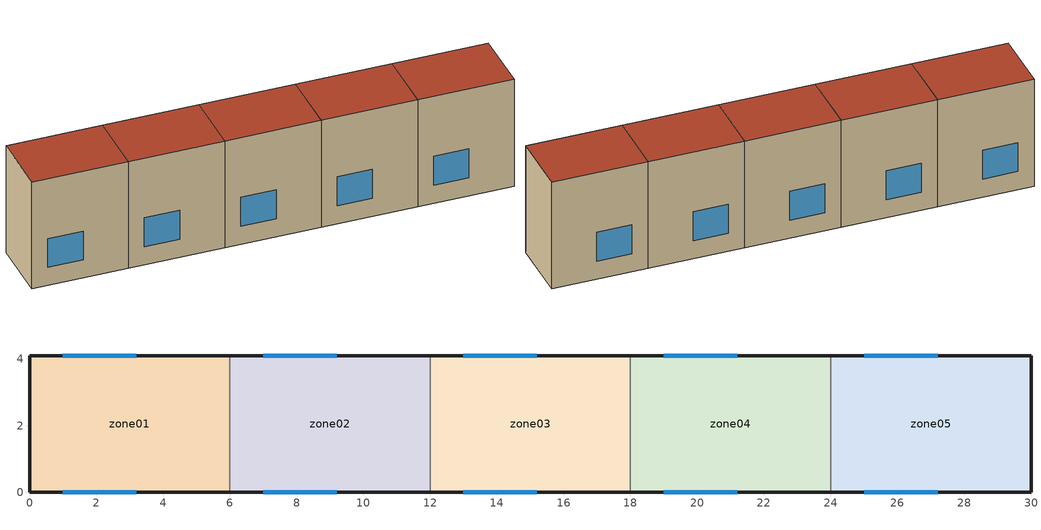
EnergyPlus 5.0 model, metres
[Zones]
zone01
 floor ground (GROUND_FLOOR): 0,0 0,4.1 6,4.1 6,0 z0
 wall outside (EXT_WALL): 6,4.1 0,4.1 0,0 6,0 z0:7.4
 wall to zone02 (ADJ_WALL): 6,0 6,4.1 z0:7.4
 window (EXT_WINDOW1): 1,0 3.2,0 / 3.2,4.1 1,4.1 z1.25:3.25
 roof outside (EXT_ROOF): 6,0 6,4.1 0,4.1 0,0 z7.4
zone02
 floor ground (GROUND_FLOOR): 6,0 6,4.1 12,4.1 12,0 z0
 wall outside (EXT_WALL): 12,4.1 6,4.1 / 6,0 12,0 z0:7.4
 wall to zone03 (ADJ_WALL): 12,0 12,4.1 z0:7.4
 wall to zone01 (ADJ_WALL): 6,4.1 6,0 z0:7.4
 window (EXT_WINDOW1): 7,0 9.2,0 / 9.2,4.1 7,4.1 z1.25:3.25
 roof outside (EXT_ROOF): 12,0 12,4.1 6,4.1 6,0 z7.4
zone03
 floor ground (GROUND_FLOOR): 12,0 12,4.1 18,4.1 18,0 z0
 wall outside (EXT_WALL): 18,4.1 12,4.1 / 12,0 18,0 z0:7.4
 wall to zone04 (ADJ_WALL): 18,0 18,4.1 z0:7.4
 wall to zone02 (ADJ_WALL): 12,4.1 12,0 z0:7.4
 window (EXT_WINDOW1): 13,0 15.2,0 / 15.2,4.1 13,4.1 z1.25:3.25
 roof outside (EXT_ROOF): 18,0 18,4.1 12,4.1 12,0 z7.4
zone04
 floor ground (GROUND_FLOOR): 18,0 18,4.1 24,4.1 24,0 z0
 wall outside (EXT_WALL): 24,4.1 18,4.1 / 18,0 24,0 z0:7.4
 wall to zone05 (ADJ_WALL): 24,0 24,4.1 z0:7.4
 wall to zone03 (ADJ_WALL): 18,4.1 18,0 z0:7.4
 window (EXT_WINDOW1): 19,0 21.2,0 / 21.2,4.1 19,4.1 z1.25:3.25
 roof outside (EXT_ROOF): 24,0 24,4.1 18,4.1 18,0 z7.4
zone05
 floor ground (GROUND_FLOOR): 24,0 24,4.1 30,4.1 30,0 z0
 wall outside (EXT_WALL): 24,0 30,0 30,4.1 24,4.1 z0:7.4
 wall to zone04 (ADJ_WALL): 24,4.1 24,0 z0:7.4
 window (EXT_WINDOW1): 25,0 27.2,0 / 27.2,4.1 25,4.1 z1.25:3.25
 roof outside (EXT_ROOF): 30,0 30,4.1 24,4.1 24,0 z7.4
[Building]
TRNSYS18: North Axis {deg}=0; Terrain=City; Loads Convergence Tolerance Value=0; Temperature Convergence Tolerance Value {deltaC}=0; Solar Distribution=FullInteriorAndExterior; Maximum Number of Warmup Days=0
[Site:Location]
not used: Latitude {deg}=0; Longitude {deg}=0; Time Zone {hr}=0; Elevation {m}=0
[Construction]
GROUND_FLOOR; EXT_WALL; EXT_ROOF; ADJ_WALL; EXT_WINDOW1: 
[WindowProperty:ShadingControl]
ESHADE=0; ISHADE=INPUT 1*MAX_ISHADE : SHADECNTRL=ISHADE_INTERNAL
[SurfaceProperty:OtherSideCoefficients]
BOUNDARY=IDENTICAL; BOUNDARY=INPUT 1*TBOUNDARY; BOUNDARY=INPUT 1*TBOUNDARY_2; BOUNDARY=INPUT 1*TBOUNDARY_3; BOUNDARY=INPUT 1*TGROUND; BOUNDARY=20; BOUNDARY=15
[Zone] Multiplier=1
zone01; zone02; zone03; zone04; zone05
